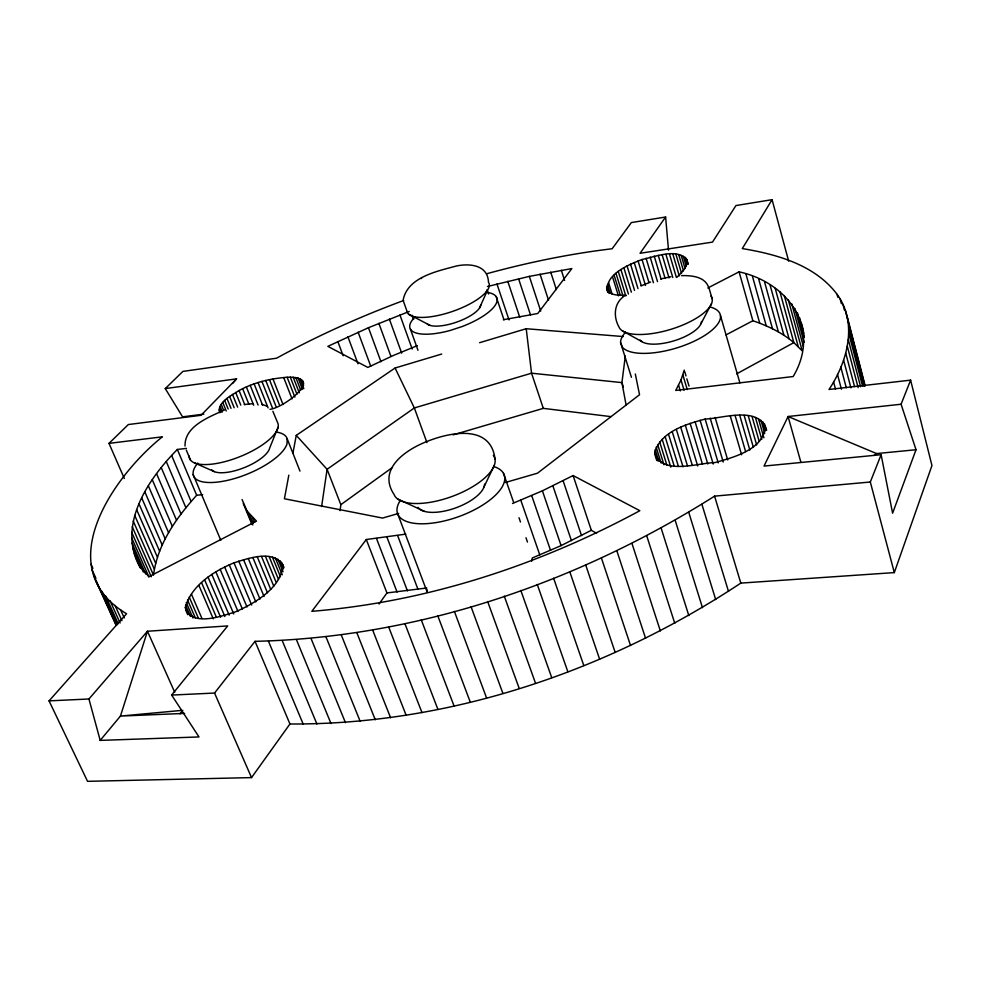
<?xml version="1.0" encoding="UTF-8"?>
<svg xmlns="http://www.w3.org/2000/svg" width="981" height="981" viewBox="0 0 981 981"><rect width="100%" height="100%" fill="white"/><g stroke="black" fill="none" stroke-linecap="round" stroke-linejoin="round"><path stroke-width="1.47" d="M140.479 568.146C116.199 526.024 147.91 479.255 177.353 449.457L186.439 448.378M275.735 431.996A50.374 18.381 -22 0 1 287.188 438.765L287.004 443.952A50.374 18.381 -22 0 1 226.403 480.604A50.374 18.381 -22 0 1 197.806 463.093M124.305 478.458L108.989 443.375L162.368 436.827C113.477 475.895 49.271 567.852 126.561 613.75L49.05 700.875L87.542 781.33L251.528 777.602L289.947 723.99C449.752 724.824 608.171 670.857 740.814 583.106L894.316 572.597L931.95 465.558L910.613 380.15L829.019 389.469C847.216 362.21 858.191 323.154 837.1 294.349C815.015 264.895 776.977 254.324 742.31 248.573L772.072 199.67L735.946 205.556L712.513 242.099L640.053 253.294L665.608 217.009L631.359 222.577L612.144 248.757C569.875 253.797 528.097 262.442 487.042 273.65M403.179 299.879C407.667 277.108 437.146 271.271 456.202 266.047C469.409 263.19 487.864 264.723 488.489 282.283A43.385 14.396 -19.2 0 1 453.099 311.222A43.385 14.396 -19.2 0 1 406.894 310.928L403.51 301.474M282.602 564.1C282.945 587.263 253.772 604.014 234.851 612.083C221.166 616.154 191.54 627.239 185.311 607.595C191.185 585.436 213.821 571.126 233.981 562.849C248.708 558.263 275.072 548.502 283.754 566.92M219.683 412.596C217.537 401.634 231.541 395.564 239.07 390.536C253.809 382.418 270.449 378.543 287.126 377.256C325.717 376.066 284.331 407.655 269.947 409.371M340.088 510.635L340.848 504.663L327.09 469.31L296.262 435.38L395.085 368.01L441.708 354.043M625.314 356.078L621.929 382.615L626.099 405.03M607.717 292.264C603.855 274.459 628.919 264.625 642.028 259.511C654.867 256.936 682.788 245.52 688.306 263.95M153.735 573.664C158.027 543.376 176.678 517.465 196.666 495.27L202.687 494.645M321.621 506.527L327.09 469.31L414.338 407.949L531.543 373.197L621.929 382.615L623.266 386.857M765.401 426.012C764.174 449.543 733.678 457.342 714.781 462.627C698.349 462.738 660.986 476.079 654.768 452.155C661.182 431.358 686.271 424.197 705.143 419.059C722.654 418.47 759.637 405.165 766.639 430.365M288.819 475.172L284.416 498.753L382.578 518.066L398.654 513.406M292.951 453.063L296.262 435.38M707.804 287.997L739.085 271.835C788.442 282.663 821.465 328.77 793.188 376.532L675.713 390.45L680.998 380.015L684.248 370.107M531.69 561.157L532.278 557.981L561.095 545.62L591.335 530.304L596.583 533.284M901.085 404.233L916.021 449.739L892.6 513.198L881.122 454.706L764.027 466.073L788.086 416.508L901.085 404.233L910.613 380.15M894.316 572.597L870.319 482.014L881.122 454.706M278.089 427.25L269.726 447.912A31.564 11.514 -22 0 1 242.601 468.28A31.564 11.514 -22 0 1 211.626 469.715M479.525 308.022L487.508 290.143M484.05 486.858L494.424 465.068M700.974 323.73L711.483 303.718M379.046 604.002L386.943 592.941L426.784 587.999M405.766 534.13L366.305 539.513L311.835 611.31C426.723 602.027 538.679 565.338 639.833 510.709L573.1 475.552L542.407 490.819L512.511 503.498M171.65 695.075L227.69 625.927L147.457 631.237L88.94 698.987L100.185 740.397L198.996 736.952L171.65 695.075L214.557 693.052L255.035 641.329C417.648 637.625 577.662 582.665 714.573 496.141L870.319 482.014M179.964 713.886L182.809 710.318M100.185 740.397L120.442 716.081L147.457 631.237L174.741 692.279M232.595 383.51L236.556 378.862L165.262 388.586L182.576 416.839L203.827 414.129M236.556 378.862L201.056 415.282L128.315 424.552L108.989 443.375M624.578 295.833C613.885 302.896 613.1 316.618 619.048 327.127A48.694 17.879 -16.9 0 0 674.425 328.181A48.694 17.879 -16.9 0 0 710.955 296.09M165.262 388.586L182.92 371.394L276.544 358.212C317.403 335.796 360.027 316.667 403.718 300.48M676.596 277.525C681.378 272.89 688.245 266.758 687.019 259.536M874.12 455.356L876.573 453.578L916.021 449.739M340.848 504.663L392.498 467.41M421.033 278.579L421.695 278.163M736.621 373.871L793.85 342.627L802.213 350.891L788.258 299.659M726.026 334.901L752.868 320.75C767.596 325.717 781.906 332.559 793.85 342.627L779.969 291.933M409.249 311.468L368.464 327.715L327.838 346.354L367.826 367.421L393.393 355.465L417.416 345.619M224.355 409.984C209.272 417.084 184.465 426.024 185.017 446.048M641.01 285.925L650.599 282.013M479.599 342.688L526.221 328.721L623.217 336.557M453.112 434.877L543.315 408.366L610.967 416.631M505.313 482.517L537.453 473.21L639.538 394.73L635.308 373.982M487.471 286.501L529.348 276.384L571.849 268.573L537.747 313.515L503.339 319.745M660.765 278.911L670.918 276.777M244.306 404.552L253 403.645M181.277 710.452L120.442 716.081L184.612 713.395M49.05 700.875L88.94 698.987M626.111 295.256C619.624 295.256 610.366 296.004 606.81 289.334M681.476 275.624C690.931 275.44 704.125 276.274 708.319 286.526M261.682 404.344L267.04 406.122M876.573 453.578L788.086 416.508L800.888 462.272M194.557 462.946L214.385 471.64M397.648 498.961L424.405 511.371M408.587 314.153L430.034 325.385M622.248 330.781L641.844 341.609M242.049 499.525L247.102 511.089L256.482 521.119L148.867 576.718L141.497 567.925L136.2 558.459M272.865 411.297L277.709 422.848A47.529 16.959 -21.9 0 1 237.095 457.759A47.529 16.959 -21.9 0 1 189.198 456.018M395.085 368.01L414.338 407.949L426.931 442.578M105.715 596.154L118.198 623.708M91.012 564.247L92.888 568.391M101.901 591.249L117.082 624.738M92.128 569.936L95.905 578.287M93.759 575.491L116.273 625.02M95.93 580.899L115.979 625.081M120.491 609.679L124.219 617.932M114.998 605.375L121.926 620.703M110.08 600.863L120.111 623.033M131.638 537.796L148.867 576.865M132.043 543.155L145.654 573.995M132.925 548.391L143.349 572.119M134.311 553.492L140.43 567.447M132.251 526.772L153.514 575.136M131.712 532.327L151.27 576.767M136.604 509.568L157.438 557.269M214.557 693.052L251.528 777.602M134.704 515.381L155.697 563.302M133.257 521.107L154.385 569.262M185.519 605.167L190.412 616.387M185.311 607.595L188.327 614.498M185.642 609.839L187.714 614.658M138.922 503.707L159.609 551.187M144.808 491.812L165.2 538.888M189.247 597.098L198.321 618.042M187.506 599.881L195.391 618.067M141.669 497.784L162.208 545.068M186.255 602.579L192.95 617.993M148.352 485.816L168.597 532.695M191.467 594.253L201.718 617.956M201.571 582.677L216.445 617.343M198.947 585.51L213.269 618.827M152.288 479.783L172.374 526.466M161.264 467.655L181.044 513.983M208.033 577.073L224.882 616.522M204.624 579.857L220.627 617.245M156.592 473.725L176.531 520.224M166.292 461.585L185.912 507.741M211.786 574.363L229.174 615.185M220.124 569.262L237.978 611.457M171.65 455.515L191.123 501.499M215.832 571.751L233.748 613.959M177.353 449.457L196.666 495.27M224.612 566.944L242.417 609.115M255.035 641.329L289.947 723.99M233.981 562.849L251.676 605.032M186.304 450.071L190.498 460.089M193.183 474.596L220.811 540.31M229.247 564.798L246.991 606.969M238.763 561.132L255.82 601.929M268.438 641.182L303.239 724.223M248.254 558.447L264.061 596.473M282.27 640.691L316.937 724.088M243.533 559.66L259.965 599.072M257.292 556.852L270.707 589.323M252.853 557.515L267.457 592.757M247.102 511.089L252.804 524.958M265.483 556.435L275.968 581.905M243.263 503.535L251.761 523.964M296.507 639.833L331.014 723.573M261.522 556.497L273.76 586.172M272.46 557.208L280.468 576.73M269.15 556.668L278.457 579.342M252.865 517.968L254.594 522.162M249.738 514.62L253.172 522.971M220.075 406.318L222.393 411.995M219.339 408.084L221.044 412.253M281.535 562.211L283.828 567.827M219.021 409.727L220.161 412.523M279.953 560.556L283.386 568.955M311.1 638.619L345.459 722.69M277.905 559.158L283.055 571.751M275.391 558.042L282.258 574.805M224.71 400.506L228.156 408.991M222.785 402.504L226.231 411.002M221.228 404.442L223.545 410.119M232.509 394.436L237.635 407.115M229.603 396.447L234.177 407.74M326.048 637.037L360.211 721.427M226.991 398.482L231.001 408.366M625.584 332.216A51.87 19.473 -16.8 0 0 620.593 342.627L622.494 347.348A51.87 19.473 -16.8 0 0 693.371 341.596A51.87 19.473 -16.8 0 0 709.668 306.857M239.07 390.536L244.735 404.613M235.685 392.449L240.786 405.128M246.378 386.955L253.699 405.251M242.65 388.697L248.867 404.172M341.314 635.075L375.282 719.784M254.116 383.865L262.516 404.981M250.216 385.337L258.077 405.043M261.915 381.388L272.522 408.157M258.028 382.541L268.095 407.888M356.863 632.77L390.61 717.773M269.456 379.647L279.475 405.043M265.741 380.42L276.323 407.213M287.188 438.765L299.978 471.088M372.67 630.084L406.183 715.37M273.025 379.071L283.019 404.503M283.73 377.624L292.044 398.887M293.184 377.17L299.266 392.817M388.697 627.043L421.977 712.598M290.29 377.109L296.924 394.154M287.126 377.256L294.876 397.121M366.305 539.513L386.943 592.941M302.614 380.689L303.693 383.497M301.486 379.586L303.656 385.19M299.965 378.666L303.828 388.672M298.052 377.955L302.479 389.371M295.784 377.452L300.762 390.279M404.92 623.646L437.931 709.459M376.508 538.483L397.072 592.07M421.29 619.906L454.044 705.952M386.955 537.159L407.446 590.905M397.624 535.552L418.016 589.434M397.771 514.032L427.262 592.328L426.943 589.434M337.82 341.535L343.154 355.735M437.796 615.81L470.255 702.077M347.924 336.814L357.979 363.792M454.375 611.384L486.539 697.859M358.139 332.203L370.757 366.269M368.464 327.715L380.984 361.781M471.015 606.614L502.861 693.285M378.874 323.338L390.781 355.98M389.371 319.095L401.707 353.16M487.655 601.537L519.194 688.368M410.377 329.064L417.98 350.266M504.283 596.154L535.479 683.132M399.941 314.962L412.192 349.052M412.094 315.232L413.614 319.499M520.837 590.464L551.702 677.577M503.498 473.32L513.492 501.965M518.986 517.723L520.482 522.015M525.975 537.772L527.471 542.064M495 459.108C490.917 423.694 449.727 432.241 426.796 441.548C405.901 449.703 377.121 469.004 394.055 494.461A53.526 21.901 -20 0 0 455.098 495.307A53.526 21.901 -20 0 0 493.32 455.331M537.294 584.492L567.827 671.715M520.801 500.2L539.808 554.964M553.627 578.25L583.805 665.559M531.69 495.601L550.549 550.39M542.407 490.819L561.095 545.62M569.777 571.739L599.599 659.134M487.091 289.726L488.55 294.03M552.892 485.877L571.433 540.666M563.131 480.788L581.525 535.565M496.962 284L509.016 319.916M496.153 296.544L503.964 319.757M585.718 564.995L615.185 652.439M543.315 408.366L531.543 373.197L526.221 328.721M601.427 558.03L630.538 645.498M573.1 475.552L591.335 530.304M507.778 281.302L519.771 317.292M518.581 278.763L530.5 314.827M529.348 276.384L540.727 311.087M616.853 550.844L645.596 638.324M631.972 543.474L660.36 630.942M540.065 274.177L548.551 300.272M550.721 272.142L556.362 289.579M646.761 535.92L674.781 623.352M561.328 270.266L564.602 280.468M661.169 528.207L688.821 615.59M606.798 286.194L609.078 293.478M606.577 287.825L607.95 292.203M656.179 447.177L661.12 463.044M655.198 449.715L658.803 461.266M620.593 342.627L631.421 377.293M654.768 452.155L657.478 460.849M654.879 454.485L656.694 460.285M675.186 520.359L702.482 607.668M612.585 277.034L618.41 295.857M662.187 439.329L670.796 467.128M659.698 441.953L666.847 464.969M608.576 282.663L612.181 294.288M657.675 444.577L663.953 464.749M607.472 284.465L610.194 293.196M618.275 271.418L625.829 295.955M668.502 434.203L678.398 466.318M615.994 273.319L623.131 296.421M688.772 512.389L715.713 599.599M665.143 436.741L674.168 465.963M614.094 275.195L620.348 295.44M676.338 429.42L687.485 465.877M623.83 267.678L631.347 292.179M672.255 431.75L683.009 466.772M620.899 269.53L628.429 294.055M680.704 427.213L692.255 465.129M630.525 264.134L637.993 288.61M701.905 504.308L728.503 591.408M627.055 265.876L634.548 290.364M678.607 385.177L680.336 390.892M690.121 423.326L702.47 464.172M638.055 260.934L645.473 285.41M685.314 425.178L697.712 466.012M634.204 262.479L641.206 285.52M682.874 374.987L687.264 389.58M646.074 258.224L653.444 282.724M695.063 421.683L707.804 464.001M680.998 380.015L684.088 390.266M714.573 496.141L740.814 583.106M642.028 259.511L648.981 282.565M705.143 419.059L718.239 462.922M654.229 256.127L661.133 279.229M700.078 420.248L713.224 464.062M684.689 371.554L685.989 375.919M686.859 378.825L689.042 386.097M650.158 257.096L657.515 281.608M662.15 254.741L669.03 277.893M710.17 418.127L723.23 462.026M658.239 255.342L665.13 278.457M669.508 254.128L676.363 277.329M715.112 417.452L727.706 459.942M665.927 254.337L672.794 277.513M681.17 255.318L685.02 268.451M678.729 254.717L683.438 270.744M675.946 254.324L681.513 273.233M672.856 254.128L679.281 275.906M735.051 415.38L745.609 451.567M686.185 258.236L687.902 264.097M684.922 257.083L687.068 264.404M730.207 415.785L741.636 454.804M683.242 256.115L686.234 266.341M739.711 415.245L749.827 450.034M752.047 416.533L759.184 441.315M720.422 315.404L739.882 382.86M748.258 415.821L756.658 444.92M709.067 288.181L712.157 298.862M744.138 415.392L753.383 447.348M760.937 420.236L764.714 433.43M758.436 418.752L763.88 437.771M755.456 417.514L761.747 439.414M764.457 423.89L766.136 429.776M762.96 421.953L765.474 430.769M739.085 271.835L752.868 320.75M752.501 276.47L766.271 325.876M745.952 274.042L759.723 323.203M758.705 279.119L772.501 328.782M770.085 285.079L783.917 335.257M764.579 281.988L778.387 331.909M775.223 288.389L789.08 338.837M791.777 303.852L803.378 346.526M784.322 295.686L798.24 346.649M772.072 199.67L788.675 261.204M801.293 322.761L802.875 328.598M799.613 317.721L804.064 333.871M803.169 333.442L803.966 336.385M797.467 312.89L804.126 337.452M794.843 308.267L804.077 342.283M833.556 381.867L835.505 389.175M840.827 367.127L846.284 387.753M837.492 374.423L841.428 389.224M845.72 353.025L854.537 386.588M843.574 359.99L850.919 387.851M848.749 333.258L862.495 385.95M837.1 294.349L837.86 297.28M848.307 339.647L860.607 386.735M847.302 346.244L858.142 387.642M846.824 315.281L865.156 385.717M845.132 309.714L864.899 385.974M842.937 304.368L844.482 310.29M848.639 327.053L864.102 386.379M840.251 299.254L841.404 303.669M665.608 217.009L668.515 250.204M701.525 321.486A32.336 12.14 -16.9 0 1 673.861 340.861A32.336 12.14 -16.9 0 1 640.152 340.039M480.739 305.103A28.829 9.773 -19.2 0 1 456.766 322.075A28.829 9.773 -19.2 0 1 427.176 323.902M485.791 292.203A46.009 15.61 -19.2 0 1 495.013 305.557A46.009 15.61 -19.2 0 1 462.088 326.55L450.451 330.376A46.009 15.61 -19.2 0 1 415.073 316.875M493.639 466.502A56.714 23.716 -20 0 1 459.096 516.496A56.714 23.716 -20 0 1 400.273 500.494M484.577 484.087A35.537 14.862 -20 0 1 454.939 508.17A35.537 14.862 -20 0 1 418.09 507.373"/></g></svg>
